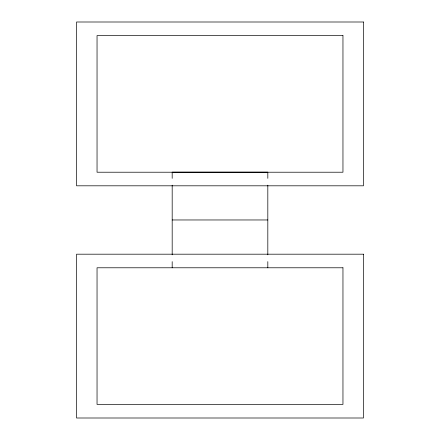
<?xml version="1.0" encoding="UTF-8"?>
<svg xmlns="http://www.w3.org/2000/svg" width="440" height="440" viewBox="0 0 440 440"><rect width="100%" height="100%" fill="white"/><g stroke="black" fill="none" stroke-linecap="round" stroke-linejoin="round"><path stroke-width="0.66" d="M172.183 219.967L267.817 219.967M267.817 178.354L267.817 172.15L172.183 172.15L172.183 178.36M267.817 185.18L267.817 254.815M267.817 261.635L267.817 267.784M172.183 185.18L172.183 254.821M172.183 261.641L172.183 267.784M363.451 22L76.549 22L76.549 185.812L363.451 185.812L363.451 22M342.958 35.596L97.042 35.596L97.042 172.216L342.958 172.216L342.958 35.596M363.451 254.188L76.549 254.188L76.549 418L363.451 418L363.451 254.188M342.958 267.784L97.042 267.784L97.042 404.404L342.958 404.404L342.958 267.784"/></g></svg>
